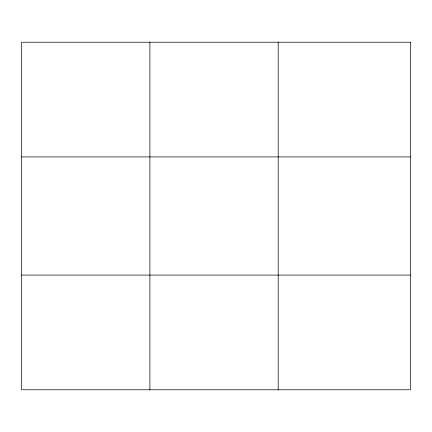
<?xml version="1.0" encoding="UTF-8"?>
<svg xmlns="http://www.w3.org/2000/svg" width="432" height="432" viewBox="0 0 432 432"><rect width="100%" height="100%" fill="white"/><g stroke="black" fill="none" stroke-linecap="round" stroke-linejoin="round"><path stroke-width="0.65" d="M149.904 389.783L149.904 42.217M278.208 389.783L278.208 42.217M21.6 156.913L410.4 156.913M21.6 275.087L410.4 275.087M410.4 42.217L410.4 389.783L21.6 389.783L21.6 42.217L410.4 42.217"/></g></svg>
